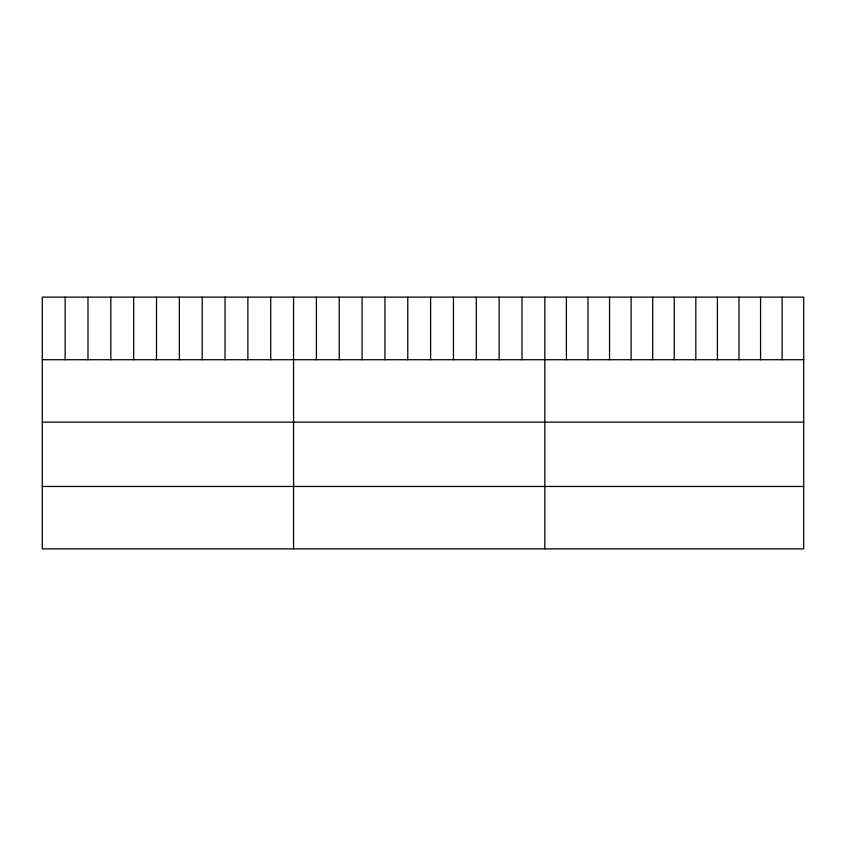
<?xml version="1.0" encoding="UTF-8"?>
<svg xmlns="http://www.w3.org/2000/svg" width="846" height="846" viewBox="0 0 846 846"><rect width="100%" height="100%" fill="white"/><g stroke="black" fill="none" stroke-linecap="round" stroke-linejoin="round"><path stroke-width="1.27" d="M803.7 359.719L803.7 548.874L42.3 548.874L42.3 297.126L803.7 297.126L803.7 359.719L42.3 359.719M42.3 422.143L803.7 422.143M42.3 486.461L803.7 486.461M782.127 297.126L782.127 359.719M760.554 297.126L760.554 359.719M738.981 297.126L738.981 359.719M717.408 297.126L717.408 359.719M695.835 297.126L695.835 359.719M674.262 297.126L674.262 359.719M652.689 297.126L652.689 359.719M631.116 297.126L631.116 359.719M609.543 297.126L609.543 359.719M587.97 297.126L587.97 359.719M566.397 297.126L566.397 359.719M544.824 297.126L544.824 548.874M521.982 297.126L521.982 359.719M499.14 297.126L499.14 359.719M476.298 297.126L476.298 359.719M453.456 297.126L453.456 359.719M430.614 297.126L430.614 359.719M407.772 297.126L407.772 359.719M384.93 297.126L384.93 359.719M362.088 297.126L362.088 359.719M339.246 297.126L339.246 359.719M316.404 297.126L316.404 359.719M293.562 297.126L293.562 548.874M270.72 297.126L270.72 359.719M247.878 297.126L247.878 359.719M225.036 297.126L225.036 359.719M202.194 297.126L202.194 359.719M179.352 297.126L179.352 359.719M156.51 297.126L156.51 359.719M133.668 297.126L133.668 359.719M110.826 297.126L110.826 359.719M87.984 297.126L87.984 359.719M65.142 297.126L65.142 359.719"/></g></svg>
